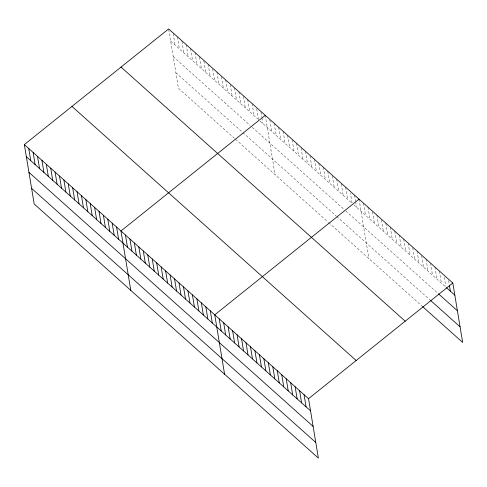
<?xml version="1.0" encoding="UTF-8"?>
<svg xmlns="http://www.w3.org/2000/svg" width="487" height="487" viewBox="0 0 487 487"><rect width="100%" height="100%" fill="white"/><g stroke="black" fill="none" stroke-linecap="round" stroke-linejoin="round"><path stroke-width="0.37" stroke-dasharray="2.44 1.83" d="M170.645 41.066L257.94 119.12M260.131 121.08L352.119 203.329L350.463 193.321M353.793 204.826L445.337 286.685M173.226 56.656L250.087 125.378M252.284 127.344L344.09 209.434M345.77 210.932L437.874 293.29M175.886 72.715L241.765 131.624M242.861 132.604L336.146 216.015M336.706 216.514L429.924 299.864M234.466 138.375L178.467 88.305L168.636 28.916M235.562 139.355L328.122 222.121M328.676 222.62L421.9 305.97M448.588 280.451L449.3 284.743M444.241 277.176L445.782 286.466M439.42 271.034L441.435 283.19M434.952 267.046L436.967 279.197M430.49 263.053L432.499 275.204M426.022 259.06L428.036 271.21M421.675 255.778L423.568 267.217M417.091 251.073L419.106 263.224M412.745 247.792L414.638 259.23M408.161 243.086L410.17 255.237M403.693 239.093L405.708 251.243M399.23 235.099L401.239 247.256M394.762 231.106L396.777 243.263M390.3 227.112L392.309 239.269M385.832 223.119L387.847 235.276M381.485 219.844L383.379 231.282M376.901 215.132L378.91 227.289M372.555 211.857L374.448 223.296M367.971 207.145L369.98 219.302M363.503 203.158L365.518 215.309M359.035 199.165L368.872 258.554M354.573 195.171L355.516 200.888M355.638 201.606L356.581 207.322M345.642 187.185L347.651 199.335M341.296 183.903L343.189 195.342M336.712 179.198L338.721 191.348M332.359 175.917L334.252 187.355M327.775 171.211L329.79 183.368M323.313 167.218L325.322 179.374M318.845 163.224L320.86 175.381M314.383 159.231L316.392 171.387M310.03 155.956L311.93 167.394M305.446 151.244L307.461 163.401M301.1 147.969L302.993 159.407M296.516 143.257L298.531 155.414M292.17 139.982L294.063 151.42M287.586 135.276L289.601 147.427M283.117 131.283L285.132 143.434M278.655 127.29L280.664 139.44M274.187 123.296L276.202 135.447M269.841 120.015L271.734 131.453M265.257 115.309L275.088 174.699M260.983 112.095L261.811 117.099M261.933 117.817L262.877 123.534M256.71 108.887L258.487 119.607M252.083 103.53L254.092 115.681M247.688 99.604L249.703 111.754M243.415 96.389L245.308 107.828M238.904 91.745L240.919 103.901M234.515 87.818L236.524 99.975M230.241 84.61L232.135 96.049M225.731 79.965L227.739 92.122M221.457 76.751L223.35 88.19M216.946 72.113L218.961 84.263M212.673 68.898L214.566 80.337M208.162 64.26L210.177 76.41M203.889 61.045L205.782 72.484M199.5 57.119L201.393 68.557M194.989 52.474L196.998 64.631M190.594 48.548L192.608 60.705M186.204 44.621L188.213 56.778M181.931 41.413L183.824 52.852M177.42 36.769L179.429 48.919M173.147 33.554L175.04 44.993"/><path stroke-width="0.73" d="M24.35 144.59L308.533 398.695L318.364 458.084L34.181 203.986L24.35 144.59L168.636 28.916L452.819 283.014L462.65 342.41L422.46 306.469M265.257 115.309L120.971 230.984L130.802 290.38M359.035 199.165L214.755 314.839L224.586 374.235M308.533 398.695L452.819 283.014M446.457 287.683L454.828 295.171M438.434 293.789L457.409 310.761M430.484 300.363L460.069 326.82M121.02 67.09L405.202 321.189M71.966 106.422L356.149 360.52M26.365 156.747L310.542 410.845M28.94 172.337L313.123 426.435M31.6 188.396L315.783 442.494M449.416 285.455L450.365 291.177M304.065 394.701L306.079 406.852M299.602 390.708L301.611 402.859M295.134 386.715L297.149 398.871M290.672 382.721L292.681 394.878M286.204 378.728L288.219 390.884M281.736 374.734L283.751 386.891M277.273 370.741L279.282 382.898M272.805 366.748L274.82 378.904M268.343 362.754L270.352 374.911M263.875 358.761L265.89 370.917M259.407 354.773L261.422 366.924M254.945 350.78L256.953 362.931M250.476 346.787L252.491 358.937M246.014 342.793L248.023 354.944M241.546 338.8L243.561 350.95M237.084 334.806L239.093 346.957M232.616 330.813L234.624 342.964M228.147 326.82L230.162 338.97M223.685 322.826L225.694 334.983M219.217 318.833L221.232 330.99M210.287 310.846L212.302 323.003M205.818 306.853L207.833 319.009M201.356 302.859L203.365 315.016M196.888 298.866L198.903 311.023M192.426 294.872L194.435 307.029M187.958 290.885L189.973 303.036M183.489 286.892L185.504 299.042M179.027 282.898L181.036 295.049M174.559 278.905L176.574 291.056M170.097 274.912L172.106 287.062M165.629 270.918L167.644 283.069M161.167 266.925L163.175 279.075M156.698 262.931L158.707 275.082M152.23 258.938L154.245 271.095M147.768 254.945L149.777 267.101M143.3 250.951L145.315 263.108M138.838 246.958L140.846 259.114M134.369 242.964L136.378 255.121M129.901 238.971L131.916 251.128M125.439 234.977L127.448 247.134M116.582 227.058L118.591 239.214M112.187 223.131L114.201 235.288M107.797 219.205L109.806 231.362M103.402 215.278L105.417 227.435M99.013 211.352L101.022 223.503M94.618 207.425L96.633 219.576M90.229 203.499L92.238 215.65M85.834 199.573L87.849 211.723M81.445 195.646L83.46 207.797M77.056 191.72L79.064 203.87M72.66 187.787L74.675 199.944M68.271 183.861L70.28 196.018M63.876 179.934L65.891 192.091M59.487 176.008L61.496 188.165M55.092 172.081L57.107 184.238M50.703 168.155L52.712 180.306M46.308 164.229L48.323 176.379M41.919 160.302L43.927 172.453M37.523 156.376L39.538 168.526M33.134 152.449L35.143 164.6M28.739 148.517L30.754 160.673"/></g></svg>
